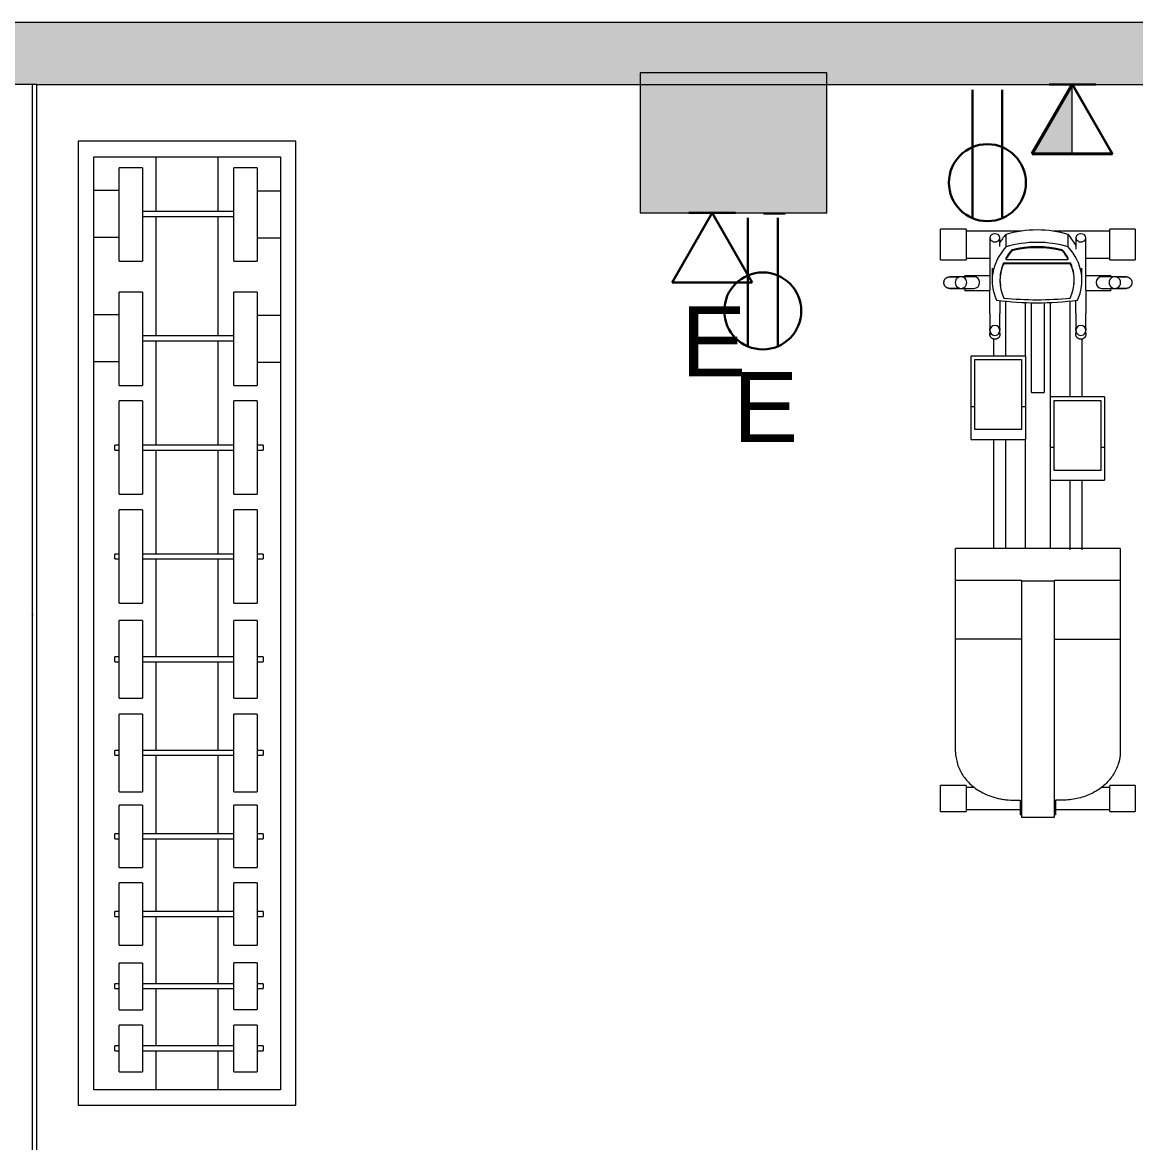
# Model space of a CAD drawing. Header units: inches. Extents: x 1180 to 3050, y -149 to 1363.
# Drawn here: x 1602 to 1745.1, y 1218.7 to 1362.7 of the extents above; entities that cross this region are included whole.
import ezdxf

# ---------------------------------------------------------------- set-up
doc = ezdxf.new("R2010")
doc.units = ezdxf.units.IN
doc.header["$MEASUREMENT"] = 0
for name, color, linetype, lineweight in [('A-ANNO-NOTE', 131, 'Continuous', 30), ('A-COLS', 52, 'Continuous', 13), ('A-WALL', 113, 'Continuous', 13), ('A-WALL-PATT', 111, 'Continuous', 13), ('E-ELEC-FIXT', 91, 'Continuous', 13), ('I-WALL', 2, 'Continuous', 13), ('Q-SPCQ', 91, 'Continuous', 9)]:
    doc.layers.add(name, color=color, linetype=linetype, lineweight=lineweight)
doc.styles.add('Swis721 Lt BT', font='swissl.ttf', dxfattribs={"height": 9})

# ---------------------------------------------------------------- blocks, each defined once
blk = doc.blocks.new('Column Set - Column Set-6509051-FIRST FLOOR POWER _ SIGNAL')
at = {"layer": 'A-COLS', "lineweight": 9}
h = blk.add_hatch(color=7, dxfattribs=at)
h.paths.add_polyline_path([(3038.48, -123.25), (3038.48, -107.25), (3019.98, -107.25), (3019.98, -123.25)], flags=0)
h.paths.add_polyline_path([(2642.36, -123.25), (2651.67, -123.25), (2651.67, -107.25), (2642.36, -107.25)], flags=0)
h.paths.add_polyline_path([(2666.36, -123.25), (2666.36, -107.25), (2655.17, -107.25), (2655.17, -123.25)], flags=0)
h.paths.add_polyline_path([(2411.67, -123.25), (2411.67, -107.25), (2402.36, -107.25), (2402.36, -123.25)], flags=0)
h.paths.add_polyline_path([(2426.36, -123.25), (2426.36, -107.25), (2415.17, -107.25), (2415.17, -123.25)], flags=0)
h.paths.add_polyline_path([(2175.17, -123.25), (2186.36, -123.25), (2186.36, -107.25), (2175.17, -107.25), (2175.17, -115.8)], flags=0)
h.paths.add_polyline_path([(2162.36, -123.25), (2171.67, -123.25), (2171.67, -107.25), (2162.36, -107.25)], flags=0)
h.paths.add_polyline_path([(1922.3, -123.25), (1931.67, -123.25), (1931.67, -107.25), (1922.3, -107.25)], flags=0)
h.paths.add_polyline_path([(1935.17, -123.25), (1946.3, -123.25), (1946.3, -107.25), (1935.17, -107.25), (1935.17, -115.84)], flags=0)
h.paths.add_polyline_path([(1586.3, -123.25), (1586.3, -107.25), (1562.3, -107.25), (1562.3, -123.25), (1566.26, -123.25)], flags=0)
h.paths.add_polyline_path([(1571.47, 54.24), (1582.78, 65.55), (1565.81, 82.52), (1554.5, 71.21), (1567.73, 57.98)], flags=0)
h.paths.add_polyline_path([(3038.48, 111.75), (3038.48, 135.75), (3019.98, 135.75), (3019.98, 111.75), (3020.29, 111.75)], flags=0)
h.paths.add_polyline_path([(2642.36, 111.75), (2666.36, 111.75), (2666.36, 117.5), (2666.31, 117.5), (2666.31, 123.5), (2666.36, 123.5), (2666.36, 135.75), (2642.36, 135.75)], flags=0)
h.paths.add_polyline_path([(2882.36, 111.75), (2906.36, 111.75), (2906.36, 116.09), (2906.29, 116.09), (2906.29, 135.75), (2882.36, 135.75), (2882.36, 117.5)], flags=0)
h.paths.add_polyline_path([(2402.36, 111.75), (2426.36, 111.75), (2426.36, 135.75), (2402.36, 135.75), (2402.36, 123.07)], flags=0)
h.paths.add_polyline_path([(2162.36, 111.75), (2186.36, 111.75), (2186.36, 135.75), (2162.36, 135.75)], flags=0)
h.paths.add_polyline_path([(1922.3, 111.75), (1946.3, 111.75), (1946.3, 135.75), (1922.3, 135.75)], flags=0)
h.paths.add_polyline_path([(1681.4, 111.75), (1705.4, 111.75), (1705.4, 135.75), (1681.4, 135.75)], flags=0)
h.paths.add_polyline_path([(1401.76, 223.95), (1413.08, 235.26), (1396.11, 252.23), (1384.79, 240.92), (1398.32, 227.38)], flags=0)
h.paths.add_polyline_path([(1206.4, 231.75), (1222.4, 231.75), (1222.4, 255.75), (1206.4, 255.75)], flags=0)
h.paths.add_polyline_path([(3038.48, 351.75), (3038.48, 375.75), (3019.98, 375.75), (3019.98, 351.75), (3020.29, 351.75)], flags=0)
h.paths.add_polyline_path([(2886.54, 351.75), (2906.29, 351.75), (2906.29, 360.9), (2906.36, 360.9), (2906.36, 366.59), (2906.29, 366.59), (2906.29, 375.75), (2882.36, 375.75), (2882.36, 351.75)], flags=0)
h.paths.add_polyline_path([(2666.31, 351.75), (2666.36, 351.75), (2666.36, 364), (2666.31, 364), (2666.31, 370), (2666.36, 370), (2666.36, 375.75), (2642.36, 375.75), (2642.36, 351.75)], flags=0)
h.paths.add_polyline_path([(2402.36, 351.75), (2426.36, 351.75), (2426.36, 375.75), (2402.36, 375.75)], flags=0)
h.paths.add_polyline_path([(2178.1, 351.75), (2186.36, 351.75), (2186.36, 373.75), (2162.36, 373.75), (2162.36, 351.75), (2169.13, 351.75)], flags=0)
h.paths.add_polyline_path([(1946.3, 351.75), (1946.3, 373.75), (1922.3, 373.75), (1922.3, 351.75)], flags=0)
h.paths.add_polyline_path([(1465.4, 351.75), (1465.4, 375.75), (1441.4, 375.75), (1441.4, 351.75)], flags=0)
h.paths.add_polyline_path([(2014.17, 433.88), (2016.66, 439.88), (2008.17, 439.88)], flags=0)
h.paths.add_polyline_path([(2016.66, 439.88), (2020.17, 439.88), (2031.14, 450.85), (2024.07, 457.92), (2011.34, 445.19), (2015.59, 440.95)], flags=0)
h.paths.add_polyline_path([(2067.91, 487.62), (2084.88, 504.59), (2077.81, 511.66), (2060.84, 494.69), (2063.67, 491.86)], flags=0)
h.paths.add_polyline_path([(2163.48, 511.88), (2186.36, 511.88), (2186.36, 535.75), (2162.36, 535.75), (2162.36, 512.6)], flags=0)
h.paths.add_polyline_path([(1930.03, 518.02), (1947, 534.99), (1939.93, 542.07), (1922.95, 525.09), (1927.2, 520.85)], flags=0)
h.paths.add_polyline_path([(2118.15, 553.34), (2129.47, 564.66), (2120.98, 573.14), (2109.67, 561.83), (2113.69, 557.8)], flags=0)
h.paths.add_polyline_path([(1983.77, 571.76), (2000.74, 588.73), (1993.67, 595.81), (1976.69, 578.83), (1978.11, 577.42)], flags=0)
h.paths.add_polyline_path([(1856.49, 591.56), (1873.46, 608.53), (1866.39, 615.6), (1849.42, 598.63), (1856.08, 591.97)], flags=0)
h.paths.add_polyline_path([(2886.54, 591.75), (2906.29, 591.75), (2906.29, 611.15), (2906.36, 611.15), (2906.36, 615.75), (2882.36, 615.75), (2882.36, 591.75)], flags=0)
h.paths.add_polyline_path([(3038.48, 591.75), (3038.48, 615.75), (3019.98, 615.75), (3019.98, 591.75), (3036.81, 591.75)], flags=0)
h.paths.add_polyline_path([(2666.36, 591.75), (2666.36, 615.75), (2642.36, 615.75), (2642.36, 591.75), (2661.13, 591.75)], flags=0)
h.paths.add_polyline_path([(2426.36, 591.75), (2426.36, 615.75), (2402.36, 615.75), (2402.36, 591.75), (2408.36, 591.75)], flags=0)
h.paths.add_polyline_path([(1684.58, 591.75), (1705.35, 591.75), (1705.35, 615.75), (1704.32, 615.75), (1704.32, 615.57), (1696.32, 615.57), (1696.32, 615.75), (1681.4, 615.75), (1681.4, 591.75)], flags=0)
h.paths.add_polyline_path([(1465.4, 591.75), (1465.4, 615.75), (1441.4, 615.75), (1441.4, 591.75), (1456.03, 591.75)], flags=0)
h.paths.add_polyline_path([(1206.4, 591.75), (1222.4, 591.75), (1222.4, 615.75), (1206.4, 615.75), (1206.4, 605)], flags=0)
h.paths.add_polyline_path([(1910.23, 645.3), (1927.2, 662.27), (1920.13, 669.34), (1903.16, 652.37)], flags=0)
h.paths.add_polyline_path([(1783.65, 664.39), (1800.63, 681.37), (1793.55, 688.44), (1776.58, 671.47)], flags=0)
h.paths.add_polyline_path([(2056.6, 665.81), (2065.08, 674.29), (2048.11, 691.26), (2039.63, 682.78), (2049.29, 673.12)], flags=0)
h.paths.add_polyline_path([(1837.39, 718.13), (1854.37, 735.11), (1847.29, 742.18), (1830.32, 725.21), (1834.57, 720.96)], flags=0)
h.paths.add_polyline_path([(1990.13, 732.28), (1998.62, 740.76), (1981.64, 757.73), (1973.16, 749.25), (1989.31, 733.09)], flags=0)
h.paths.add_polyline_path([(2163.86, 743.75), (2180.44, 743.75), (2183.07, 761.75), (2160.36, 761.75), (2160.36, 744.08)], flags=0)
h.paths.add_polyline_path([(2184.36, 743.75), (2184.36, 761.75), (2183.36, 761.75), (2183.36, 743.75)], flags=0)
h.paths.add_polyline_path([(1705.4, 831.75), (1705.4, 855.75), (1681.4, 855.75), (1681.4, 831.75)], flags=0)
h.paths.add_polyline_path([(1206.4, 831.75), (1222.4, 831.75), (1222.4, 855.75), (1206.4, 855.75)], flags=0)
h.paths.add_polyline_path([(1465.4, 831.75), (1465.4, 855.75), (1441.4, 855.75), (1441.4, 831.75)], flags=0)
h.paths.add_polyline_path([(3019.98, 853.75), (3038.48, 853.75), (3038.48, 871.75), (3043.98, 874.5), (3043.98, 877.75), (3019.98, 877.75), (3019.98, 862.5)], flags=0)
h.paths.add_polyline_path([(2882.36, 853.75), (2906.36, 853.75), (2906.36, 877.75), (2882.36, 877.75), (2882.36, 865.49)], flags=0)
h.paths.add_polyline_path([(2650.11, 853.75), (2666.36, 853.75), (2666.36, 877.75), (2642.36, 877.75), (2642.36, 853.75)], flags=0)
h.paths.add_polyline_path([(2402.36, 853.75), (2426.36, 853.75), (2426.36, 877.75), (2402.36, 877.75)], flags=0)
h.paths.add_polyline_path([(2184.36, 859.75), (2184.36, 877.75), (2160.36, 877.75), (2160.36, 859.75), (2178.1, 859.75)], flags=0)
h.paths.add_polyline_path([(1946.9, 871.75), (1946.9, 895.75), (1928.9, 895.75), (1928.9, 871.75)], flags=0)
h.paths.add_polyline_path([(1922.9, 1071.75), (1946.9, 1071.75), (1946.9, 1095.75), (1922.9, 1095.75)], flags=0)
h.paths.add_polyline_path([(1705.4, 1071.75), (1705.4, 1095.75), (1681.4, 1095.75), (1681.4, 1071.75)], flags=0)
h.paths.add_polyline_path([(1441.4, 1071.75), (1465.4, 1071.75), (1465.4, 1095.75), (1441.4, 1095.75), (1441.4, 1073.89)], flags=0)
h.paths.add_polyline_path([(1212.03, 1071.75), (1222.4, 1071.75), (1222.4, 1095.75), (1206.4, 1095.75), (1206.4, 1071.75), (1208.68, 1071.75)], flags=0)
h.paths.add_polyline_path([(1922.9, 1191.75), (1946.9, 1191.75), (1946.9, 1215.75), (1922.9, 1215.75)], flags=0)
h.paths.add_polyline_path([(1946.9, 1338.25), (1946.9, 1356.25), (1940.4, 1356.25), (1938.9, 1354.75), (1922.9, 1354.75), (1922.9, 1338.25)], flags=0)
h.paths.add_polyline_path([(1799.9, 1338.25), (1823.9, 1338.25), (1823.87, 1354.75), (1799.9, 1354.75)], flags=0)
h.paths.add_polyline_path([(1705.4, 1338.25), (1705.4, 1354.75), (1681.4, 1354.75), (1681.4, 1338.25), (1695.06, 1338.25)], flags=0)
h.paths.add_polyline_path([(1566.26, 1338.25), (1586.9, 1338.25), (1586.9, 1354.75), (1562.9, 1354.75), (1562.9, 1338.25)], flags=0)
h.paths.add_polyline_path([(1185.4, 1338.25), (1222.4, 1338.25), (1222.4, 1354.75), (1185.4, 1354.75)], flags=0)
h.paths.add_polyline_path([(1445.44, 1338.25), (1465.4, 1338.25), (1465.4, 1354.75), (1441.4, 1354.75), (1441.4, 1338.25)], flags=0)
h.paths.add_polyline_path([(1340.84, 1338.25), (1343.9, 1338.25), (1343.9, 1354.75), (1319.9, 1354.75), (1319.9, 1338.25)], flags=0)
at = {"layer": 'A-COLS', "color": 8, "lineweight": 20}
for p, q in [((1705.4, 1356.25), (1681.4, 1356.25)), ((1681.4, 1356.25), (1681.4, 1338.25)), ((1705.4, 1338.25), (1705.4, 1356.25)), ((1681.4, 1338.25), (1705.4, 1338.25))]:
    blk.add_line(p, q, dxfattribs=at)
blk = doc.blocks.new('Dumbell_Rack_2638 - Dumbell_Rack_2638-6803087-FIRST FLOOR POWER _ SIGNAL')
at = {"layer": 'Q-SPCQ'}
for p, q in [((83.37, 21.72), (-40.63, 21.72)), ((-40.63, 21.72), (-40.63, -6.28)), ((83.37, -6.28), (83.37, 21.72)), ((-38.63, -4.28), (-38.63, 19.72)), ((-38.63, 19.72), (55.03, 19.72)), ((55.03, 19.72), (55.03, 16.44)), ((55.03, 19.72), (61.03, 19.72)), ((61.03, 16.44), (61.03, 19.72)), ((61.03, 19.72), (71.03, 19.72)), ((71.03, 19.72), (71.03, 16.44)), ((71.03, 19.72), (77.03, 19.72)), ((77.03, 16.44), (77.03, 19.72)), ((77.03, 19.72), (81.37, 19.72)), ((81.37, 19.72), (81.37, -4.28)), ((-36.33, 16.44), (-36.33, 13.44)), ((-36.33, 16.44), (-30.33, 16.44)), ((-33.61, 17.02), (-33.61, 16.44)), ((-33.61, 17.02), (-32.99, 17.02)), ((-32.99, 16.44), (-32.99, 17.02)), ((-30.33, 13.44), (-30.33, 16.44)), ((-28.33, 16.44), (-28.33, 13.44)), ((-28.33, 16.44), (-22.33, 16.44)), ((-25.61, 17.02), (-25.61, 16.44)), ((-25.61, 17.02), (-24.99, 17.02)), ((-24.99, 16.44), (-24.99, 17.02)), ((-22.33, 13.44), (-22.33, 16.44)), ((-20.03, 16.44), (-20.03, 13.44)), ((-20.03, 16.44), (-12.03, 16.44)), ((-16.34, 17.02), (-16.34, 16.44)), ((-16.34, 17.02), (-15.72, 17.02)), ((-15.72, 16.44), (-15.72, 17.02)), ((-12.03, 13.44), (-12.03, 16.44)), ((-10.03, 16.44), (-10.03, 13.44)), ((-10.03, 16.44), (-2.03, 16.44)), ((-6.34, 17.02), (-6.34, 16.44)), ((-6.34, 17.02), (-5.72, 17.02)), ((-5.72, 16.44), (-5.72, 17.02)), ((-2.03, 13.44), (-2.03, 16.44)), ((-0.31, 16.44), (-0.31, 13.44)), ((-0.31, 16.44), (9.69, 16.44)), ((4.39, 17.02), (4.39, 16.44)), ((4.39, 17.02), (5, 17.02)), ((5, 16.44), (5, 17.02)), ((9.69, 13.44), (9.69, 16.44)), ((11.73, 16.44), (11.73, 13.44)), ((11.73, 16.44), (21.73, 16.44)), ((16.43, 17.02), (16.43, 16.44)), ((16.43, 17.02), (17.05, 17.02)), ((17.05, 16.44), (17.05, 17.02)), ((21.73, 13.44), (21.73, 16.44)), ((23.97, 16.44), (23.97, 13.44)), ((23.97, 16.44), (35.97, 16.44)), ((29.66, 17.02), (29.66, 16.44)), ((29.66, 17.02), (30.28, 17.02)), ((30.28, 16.44), (30.28, 17.02)), ((35.97, 13.44), (35.97, 16.44)), ((37.97, 16.44), (37.97, 13.44)), ((37.97, 16.44), (49.97, 16.44)), ((43.66, 17.02), (43.66, 16.44)), ((43.66, 17.02), (44.28, 17.02)), ((44.28, 16.44), (44.28, 17.02)), ((49.97, 13.44), (49.97, 16.44)), ((51.97, 16.44), (51.97, 13.44)), ((51.97, 16.44), (63.97, 16.44)), ((63.97, 13.44), (63.97, 16.44)), ((67.97, 16.44), (67.97, 13.44)), ((67.97, 16.44), (79.97, 16.44)), ((79.97, 13.44), (79.97, 16.44)), ((-30.33, 13.44), (-36.33, 13.44)), ((-33.61, 13.44), (-33.61, 1.72)), ((-32.99, 1.72), (-32.99, 13.44)), ((-22.33, 13.44), (-28.33, 13.44)), ((-25.61, 13.44), (-25.61, 1.72)), ((-24.99, 1.72), (-24.99, 13.44)), ((-12.03, 13.44), (-20.03, 13.44)), ((-16.34, 13.44), (-16.34, 1.72)), ((-15.72, 1.72), (-15.72, 13.44)), ((-2.03, 13.44), (-10.03, 13.44)), ((-6.34, 13.44), (-6.34, 1.72)), ((-5.72, 1.72), (-5.72, 13.44)), ((9.69, 13.44), (-0.31, 13.44)), ((4.39, 13.44), (4.39, 1.72)), ((5, 1.72), (5, 13.44)), ((21.73, 13.44), (11.73, 13.44)), ((16.43, 13.44), (16.43, 1.72)), ((17.05, 1.72), (17.05, 13.44)), ((35.97, 13.44), (23.97, 13.44)), ((29.66, 13.44), (29.66, 1.72)), ((30.28, 1.72), (30.28, 13.44)), ((49.97, 13.44), (37.97, 13.44)), ((43.66, 13.44), (43.66, 1.72)), ((44.28, 1.72), (44.28, 13.44)), ((63.97, 13.44), (51.97, 13.44)), ((57.71, 13.44), (57.71, 1.72)), ((58.33, 1.72), (58.33, 13.44)), ((79.97, 13.44), (67.97, 13.44)), ((73.71, 13.44), (73.71, 1.72)), ((74.33, 1.72), (74.33, 13.44)), ((-33.59, 11.72), (-38.63, 11.72)), ((-25.59, 11.72), (-33.01, 11.72)), ((-16.32, 11.72), (-25.01, 11.72)), ((-6.32, 11.72), (-15.74, 11.72)), ((4.41, 11.72), (-5.74, 11.72)), ((16.45, 11.72), (4.99, 11.72)), ((29.68, 11.72), (17.03, 11.72)), ((43.68, 11.72), (30.26, 11.72)), ((57.72, 11.72), (44.27, 11.72)), ((73.72, 11.72), (58.32, 11.72)), ((81.37, 11.72), (74.32, 11.72)), ((-38.63, 3.72), (-33.6, 3.72)), ((-33, 3.72), (-25.6, 3.72)), ((-25, 3.72), (-16.33, 3.72)), ((-15.73, 3.72), (-6.33, 3.72)), ((-5.73, 3.72), (4.4, 3.72)), ((4.99, 3.72), (16.44, 3.72)), ((17.04, 3.72), (29.67, 3.72)), ((30.27, 3.72), (43.67, 3.72)), ((44.27, 3.72), (57.72, 3.72)), ((58.32, 3.72), (73.72, 3.72)), ((74.32, 3.72), (81.37, 3.72)), ((-36.32, 1.72), (-36.32, -1.28)), ((-36.32, 1.72), (-30.32, 1.72)), ((-30.32, -1.28), (-30.32, 1.72)), ((-28.32, 1.72), (-28.32, -1.28)), ((-28.32, 1.72), (-22.32, 1.72)), ((-22.32, -1.28), (-22.32, 1.72)), ((-20.03, 1.72), (-20.03, -1.28)), ((-20.03, 1.72), (-12.03, 1.72)), ((-12.03, -1.28), (-12.03, 1.72)), ((-10.03, 1.72), (-10.03, -1.28)), ((-10.03, 1.72), (-2.03, 1.72)), ((-2.03, -1.28), (-2.03, 1.72)), ((-0.3, 1.72), (-0.3, -1.28)), ((-0.3, 1.72), (9.7, 1.72)), ((9.7, -1.28), (9.7, 1.72)), ((11.74, 1.72), (11.74, -1.28)), ((11.74, 1.72), (21.74, 1.72)), ((21.74, -1.28), (21.74, 1.72)), ((23.97, 1.72), (23.97, -1.28)), ((23.97, 1.72), (35.97, 1.72)), ((35.97, -1.28), (35.97, 1.72)), ((37.97, 1.72), (37.97, -1.28)), ((37.97, 1.72), (49.97, 1.72)), ((49.97, -1.28), (49.97, 1.72)), ((51.97, 1.72), (51.97, -1.28)), ((51.97, 1.72), (63.97, 1.72)), ((63.97, -1.28), (63.97, 1.72)), ((67.97, 1.72), (67.97, -1.28)), ((67.97, 1.72), (79.97, 1.72)), ((79.97, -1.28), (79.97, 1.72)), ((-30.32, -1.28), (-36.32, -1.28)), ((-33.61, -1.28), (-33.61, -2.09)), ((-32.99, -2.09), (-32.99, -1.28)), ((-22.32, -1.28), (-28.32, -1.28)), ((-25.61, -1.28), (-25.61, -2.09)), ((-24.99, -2.09), (-24.99, -1.28)), ((-12.03, -1.28), (-20.03, -1.28)), ((-16.34, -1.28), (-16.34, -2.09)), ((-15.72, -2.09), (-15.72, -1.28)), ((-2.03, -1.28), (-10.03, -1.28)), ((-6.34, -1.28), (-6.34, -2.09)), ((-5.72, -2.09), (-5.72, -1.28)), ((9.7, -1.28), (-0.3, -1.28)), ((4.39, -1.28), (4.39, -2.09)), ((5, -2.09), (5, -1.28)), ((21.74, -1.28), (11.74, -1.28)), ((16.43, -1.28), (16.43, -2.09)), ((17.05, -2.09), (17.05, -1.28)), ((35.97, -1.28), (23.97, -1.28)), ((29.66, -1.28), (29.66, -2.09)), ((30.28, -2.09), (30.28, -1.28)), ((49.97, -1.28), (37.97, -1.28)), ((43.66, -1.28), (43.66, -2.09)), ((44.28, -2.09), (44.28, -1.28)), ((63.97, -1.28), (51.97, -1.28)), ((54.96, -1.28), (54.96, -4.28)), ((60.96, -4.28), (60.96, -1.28)), ((79.97, -1.28), (67.97, -1.28)), ((70.96, -1.28), (70.96, -4.28)), ((76.96, -4.28), (76.96, -1.28)), ((-32.99, -2.09), (-33.61, -2.09)), ((-24.99, -2.09), (-25.61, -2.09)), ((-15.72, -2.09), (-16.34, -2.09)), ((-5.72, -2.09), (-6.34, -2.09)), ((5, -2.09), (4.39, -2.09)), ((17.05, -2.09), (16.43, -2.09)), ((30.28, -2.09), (29.66, -2.09)), ((44.28, -2.09), (43.66, -2.09)), ((54.96, -4.28), (-38.63, -4.28)), ((60.96, -4.28), (54.96, -4.28)), ((70.96, -4.28), (60.96, -4.28)), ((76.96, -4.28), (70.96, -4.28)), ((81.37, -4.28), (76.96, -4.28)), ((-40.63, -6.28), (83.37, -6.28))]:
    blk.add_line(p, q, dxfattribs=at)
blk = doc.blocks.new('Elliptical_Machine_4767 - Elliptical_Machine_4767-6825085-FIRST FLOOR POWER _ SIGNAL')
at = {"layer": 'Q-SPCQ'}
for p, q in [((-14.77, 0.33), (-14.62, 0.33)), ((-14.77, -1.54), (-14.77, 0.33)), ((-14.62, 0.65), (-14.62, -21.91)), ((-10.38, 0.65), (-14.62, 0.65)), ((-10.38, -21.91), (-10.38, 0.65)), ((-10.38, 0.33), (-10.23, 0.33)), ((-10.23, -1.54), (-10.23, 0.33)), ((-21.74, -0.09), (-25, -0.09)), ((-14.77, -0.33), (-21.74, -0.33)), ((-3.26, -0.33), (-10.23, -0.33)), ((0, -0.09), (-3.26, -0.09)), ((-15.42, -1.54), (-14.77, -1.54)), ((-9.58, -1.54), (-10.23, -1.54)), ((-25, -3.44), (-21.74, -3.44)), ((-21.74, -3.2), (-20.68, -3.2)), ((-4.32, -3.2), (-3.26, -3.2)), ((-3.26, -3.44), (0, -3.44)), ((-23.1, -22.25), (-23.1, -7.79)), ((-1.9, -7.79), (-1.9, -22.25)), ((-23.1, -29.83), (-23.1, -22.25)), ((-14.62, -22.25), (-23.1, -22.25)), ((-14.62, -21.91), (-14.62, -29.78)), ((-10.38, -29.78), (-10.38, -21.91)), ((-10.38, -22.25), (-1.9, -22.25)), ((-1.9, -22.25), (-1.9, -29.83)), ((-23.1, -33.88), (-23.1, -29.83)), ((-14.62, -29.83), (-23.1, -29.83)), ((-14.62, -29.78), (-14.62, -29.83)), ((-10.38, -29.78), (-14.62, -29.78)), ((-10.38, -29.83), (-10.38, -29.78)), ((-1.9, -29.83), (-10.38, -29.83)), ((-1.9, -29.83), (-1.9, -33.88)), ((-23.1, -33.91), (-23.1, -33.88)), ((-23.1, -33.91), (-1.9, -33.91)), ((-18.16, -42.74), (-18.16, -33.75)), ((-16.66, -33.75), (-16.66, -42.74)), ((-14.08, -65.58), (-14.08, -33.88)), ((-10.89, -33.88), (-10.89, -47.97)), ((-8.34, -47.99), (-8.34, -33.87)), ((-6.84, -33.87), (-6.84, -47.99)), ((-1.9, -33.88), (-1.9, -33.91)), ((-14.11, -42.71), (-21.08, -42.71)), ((-21.08, -42.74), (-21.08, -42.71)), ((-21.08, -46.93), (-21.08, -42.74)), ((-14.11, -42.71), (-14.11, -42.74)), ((-14.11, -42.74), (-14.11, -46.93)), ((-20.6, -46.93), (-20.6, -43.97)), ((-20.6, -43.97), (-14.6, -43.97)), ((-14.6, -43.97), (-14.6, -46.93)), ((-21.08, -53.45), (-21.08, -46.93)), ((-21.08, -46.93), (-20.6, -46.93)), ((-20.6, -52.97), (-20.6, -46.93)), ((-14.6, -46.93), (-14.11, -46.93)), ((-14.6, -46.93), (-14.6, -52.97)), ((-14.11, -46.93), (-14.11, -53.45)), ((-3.92, -47.96), (-10.89, -47.96)), ((-10.89, -47.99), (-10.89, -47.96)), ((-10.89, -52.18), (-10.89, -47.99)), ((-3.92, -47.96), (-3.92, -47.99)), ((-3.92, -47.99), (-3.92, -52.18)), ((-10.4, -52.18), (-10.4, -49.22)), ((-10.4, -49.22), (-4.4, -49.22)), ((-4.4, -49.22), (-4.4, -52.18)), ((-14.6, -52.97), (-20.6, -52.97)), ((-10.89, -58.7), (-10.89, -52.18)), ((-10.4, -52.18), (-10.89, -52.18)), ((-10.4, -58.22), (-10.4, -52.18)), ((-4.4, -52.18), (-4.4, -58.22)), ((-3.92, -52.18), (-4.4, -52.18)), ((-3.92, -52.18), (-3.92, -58.7)), ((-21.08, -53.45), (-14.11, -53.45)), ((-18.16, -60.87), (-18.16, -53.45)), ((-16.66, -53.45), (-16.66, -65.79)), ((-13.32, -65.58), (-13.32, -54)), ((-11.68, -54), (-13.32, -54)), ((-11.68, -54), (-11.68, -65.58)), ((-3.92, -58.7), (-10.89, -58.7)), ((-10.89, -58.7), (-10.89, -65.58)), ((-4.4, -58.22), (-10.4, -58.22)), ((-8.34, -65.77), (-8.34, -58.7)), ((-6.84, -58.7), (-6.84, -60.87)), ((-18.67, -61.49), (-18.67, -61.98)), ((-17.38, -61.98), (-17.38, -61.49)), ((-7.62, -61.49), (-7.62, -61.98)), ((-6.33, -61.98), (-6.33, -61.49)), ((-18.67, -62.22), (-18.67, -64.15)), ((-17.38, -64.15), (-17.38, -62.22)), ((-7.62, -62.22), (-7.62, -64.15)), ((-6.33, -64.15), (-6.33, -62.22)), ((-20.68, -67.38), (-22.54, -67.38)), ((-21.88, -67.06), (-21.88, -67.39)), ((-21.88, -67.06), (-21.13, -67.06)), ((-21.13, -67.06), (-18.65, -67.06)), ((-18.67, -67.19), (-18.67, -73.89)), ((-6.35, -67.06), (-3.87, -67.06)), ((-6.33, -73.89), (-6.33, -67.19)), ((-2.46, -67.38), (-4.32, -67.38)), ((-3.87, -67.06), (-3.12, -67.06)), ((-3.12, -67.39), (-3.12, -67.06)), ((-22.54, -68.88), (-20.68, -68.88)), ((-21.88, -68.86), (-21.88, -69.06)), ((-21.13, -69.06), (-21.88, -69.06)), ((-18.66, -69.06), (-21.13, -69.06)), ((-18.17, -68.4), (-18.17, -70)), ((-17.17, -68.38), (-17.17, -68.52)), ((-7.62, -68.52), (-7.62, -68.38)), ((-6.61, -70), (-6.61, -68.4)), ((-3.87, -69.06), (-6.33, -69.06)), ((-4.32, -68.88), (-2.46, -68.88)), ((-3.12, -69.06), (-3.87, -69.06)), ((-3.12, -69.06), (-3.12, -68.86)), ((-16.71, -70.52), (-8.08, -70.52)), ((-16.71, -70.52), (-16.71, -70.66)), ((-8.08, -70.52), (-8.08, -70.66)), ((-21.74, -71.04), (-25, -71.04)), ((-18.67, -71.28), (-21.74, -71.28)), ((-8.08, -70.66), (-16.71, -70.66)), ((-8.37, -71.11), (-16.41, -71.11)), ((-16.41, -71.11), (-16.41, -71.25)), ((-8.37, -71.25), (-8.37, -71.11)), ((-3.26, -71.28), (-6.34, -71.28)), ((0, -71.04), (-3.26, -71.04)), ((-17.38, -73.89), (-17.38, -72.41)), ((-16.4, -72.71), (-16.4, -74.31)), ((-15.64, -72.21), (-15.64, -72.35)), ((-9.14, -72.21), (-9.14, -72.35)), ((-8.39, -74.31), (-8.39, -72.71)), ((-7.62, -72.75), (-7.62, -73.89)), ((-21.74, -74.75), (-14.41, -74.75)), ((-10.38, -74.75), (-3.26, -74.75)), ((-25, -75), (-21.74, -75)), ((-3.26, -75), (0, -75))]:
    blk.add_line(p, q, dxfattribs=at)
at = {"layer": 'Q-SPCQ', "flags": 128}
for points in [[(-25, -0.82), (-25, -0.57), (-25, -0.36), (-25, -0.21), (-25, -0.12), (-25, -0.09)], [(-25, -3.44), (-25, -3.41), (-25, -3.31), (-25, -3.15), (-25, -2.94), (-25, -2.69), (-25, -2.4), (-25, -2.08), (-25, -1.75), (-25, -1.43), (-25, -1.11), (-25, -0.82)], [(-21.74, -0.09), (-21.74, -0.12), (-21.74, -0.21), (-21.74, -0.36), (-21.74, -0.57), (-21.74, -0.82)], [(-21.74, -0.82), (-21.74, -1.11), (-21.74, -1.43), (-21.74, -1.75), (-21.74, -2.08), (-21.74, -2.4), (-21.74, -2.69), (-21.74, -2.94), (-21.74, -3.15), (-21.74, -3.31), (-21.74, -3.41), (-21.74, -3.44)], [(-3.26, -0.82), (-3.26, -0.57), (-3.26, -0.36), (-3.26, -0.21), (-3.26, -0.12), (-3.26, -0.09)], [(-3.26, -3.44), (-3.26, -3.41), (-3.26, -3.31), (-3.26, -3.15), (-3.26, -2.94), (-3.26, -2.69), (-3.26, -2.4), (-3.26, -2.08), (-3.26, -1.75), (-3.26, -1.43), (-3.26, -1.11), (-3.26, -0.82)], [(0, -0.09), (0, -0.12), (0, -0.21), (0, -0.36), (0, -0.57), (0, -0.82)], [(0, -0.82), (0, -1.11), (0, -1.43), (0, -1.75), (0, -2.08), (0, -2.4), (0, -2.69), (0, -2.94), (0, -3.15), (0, -3.31), (0, -3.41), (0, -3.44)], [(-18.67, -61.48), (-18.67, -61.46), (-18.67, -61.43), (-18.66, -61.41), (-18.66, -61.38), (-18.66, -61.36), (-18.65, -61.33), (-18.64, -61.31), (-18.64, -61.28), (-18.63, -61.26), (-18.62, -61.23), (-18.61, -61.21), (-18.6, -61.19), (-18.58, -61.16), (-18.57, -61.14), (-18.56, -61.12), (-18.54, -61.1), (-18.53, -61.08), (-18.51, -61.06), (-18.49, -61.04), (-18.47, -61.02), (-18.45, -61), (-18.44, -60.99), (-18.42, -60.97), (-18.39, -60.96), (-18.37, -60.94), (-18.35, -60.93), (-18.33, -60.92), (-18.31, -60.9), (-18.28, -60.89), (-18.26, -60.88), (-18.23, -60.87), (-18.21, -60.87), (-18.18, -60.86), (-18.16, -60.85), (-18.13, -60.85), (-18.11, -60.85), (-18.08, -60.84), (-18.06, -60.84), (-18.03, -60.84), (-18.01, -60.84), (-17.98, -60.84), (-17.96, -60.84), (-17.93, -60.85), (-17.9, -60.85), (-17.88, -60.86), (-17.85, -60.86), (-17.83, -60.87), (-17.81, -60.88), (-17.78, -60.89), (-17.76, -60.9), (-17.73, -60.91), (-17.71, -60.92), (-17.69, -60.93), (-17.67, -60.95), (-17.65, -60.96), (-17.63, -60.98), (-17.61, -61), (-17.59, -61.01), (-17.57, -61.03), (-17.55, -61.05), (-17.53, -61.07), (-17.52, -61.09), (-17.5, -61.11), (-17.49, -61.13), (-17.47, -61.15), (-17.46, -61.17), (-17.45, -61.2), (-17.44, -61.22), (-17.43, -61.24), (-17.42, -61.27), (-17.41, -61.29), (-17.4, -61.32), (-17.4, -61.34), (-17.39, -61.37), (-17.39, -61.39), (-17.39, -61.42), (-17.38, -61.44), (-17.38, -61.47), (-17.38, -61.48)], [(-18.67, -61.63), (-18.67, -61.6), (-18.67, -61.57), (-18.67, -61.55), (-18.67, -61.53), (-18.67, -61.51), (-18.67, -61.5), (-18.67, -61.49), (-18.67, -61.48), (-18.67, -61.48)], [(-18.67, -61.48), (-18.67, -61.49), (-18.67, -61.49), (-18.67, -61.49)], [(-17.38, -61.49), (-17.38, -61.49), (-17.38, -61.48)], [(-17.38, -61.48), (-17.38, -61.49), (-17.38, -61.49), (-17.38, -61.5), (-17.38, -61.52), (-17.38, -61.53), (-17.38, -61.55), (-17.38, -61.58), (-17.38, -61.61)], [(-7.62, -61.48), (-7.62, -61.46), (-7.62, -61.43), (-7.61, -61.41), (-7.61, -61.38), (-7.61, -61.36), (-7.6, -61.33), (-7.59, -61.31), (-7.59, -61.28), (-7.58, -61.26), (-7.57, -61.23), (-7.56, -61.21), (-7.55, -61.19), (-7.53, -61.16), (-7.52, -61.14), (-7.51, -61.12), (-7.49, -61.1), (-7.48, -61.08), (-7.46, -61.06), (-7.44, -61.04), (-7.42, -61.02), (-7.4, -61), (-7.38, -60.99), (-7.36, -60.97), (-7.34, -60.96), (-7.32, -60.94), (-7.3, -60.93), (-7.28, -60.92), (-7.26, -60.9), (-7.23, -60.89), (-7.21, -60.88), (-7.18, -60.87), (-7.16, -60.87), (-7.13, -60.86), (-7.11, -60.85), (-7.08, -60.85), (-7.06, -60.85), (-7.03, -60.84), (-7.01, -60.84), (-6.98, -60.84), (-6.96, -60.84), (-6.93, -60.84), (-6.9, -60.84), (-6.88, -60.85), (-6.85, -60.85), (-6.83, -60.86), (-6.8, -60.86), (-6.78, -60.87), (-6.75, -60.88), (-6.73, -60.89), (-6.71, -60.9), (-6.68, -60.91), (-6.66, -60.92), (-6.64, -60.93), (-6.62, -60.95), (-6.6, -60.96), (-6.58, -60.98), (-6.56, -61), (-6.54, -61.01), (-6.52, -61.03), (-6.5, -61.05), (-6.48, -61.07), (-6.47, -61.09), (-6.45, -61.11), (-6.44, -61.13), (-6.42, -61.15), (-6.41, -61.17), (-6.4, -61.2), (-6.39, -61.22), (-6.38, -61.24), (-6.37, -61.27), (-6.36, -61.29), (-6.35, -61.32), (-6.35, -61.34), (-6.34, -61.37), (-6.34, -61.39), (-6.33, -61.42), (-6.33, -61.44), (-6.33, -61.47), (-6.33, -61.48)], [(-7.62, -61.63), (-7.62, -61.6), (-7.62, -61.57), (-7.62, -61.55), (-7.62, -61.53), (-7.62, -61.51), (-7.62, -61.5), (-7.62, -61.49), (-7.62, -61.48), (-7.62, -61.48)], [(-7.62, -61.48), (-7.62, -61.49), (-7.62, -61.49), (-7.62, -61.49)], [(-6.33, -61.49), (-6.33, -61.49), (-6.33, -61.48)], [(-6.33, -61.48), (-6.33, -61.49), (-6.33, -61.49), (-6.33, -61.5), (-6.33, -61.52), (-6.33, -61.53), (-6.33, -61.55), (-6.33, -61.58), (-6.33, -61.61)], [(-18.67, -62.22), (-18.67, -62.15), (-18.67, -62.08), (-18.67, -62.02)], [(-17.38, -61.98), (-17.38, -62.04), (-17.38, -62.1), (-17.38, -62.17), (-17.38, -62.22)], [(-7.62, -62.22), (-7.62, -62.15), (-7.62, -62.08), (-7.62, -62.02)], [(-6.33, -61.98), (-6.33, -62.04), (-6.33, -62.1), (-6.33, -62.17), (-6.33, -62.22)], [(-18.67, -67.19), (-18.67, -67.14), (-18.67, -67.09), (-18.67, -67.03), (-18.67, -66.98), (-18.67, -66.92), (-18.67, -66.86), (-18.67, -66.8), (-18.67, -66.74), (-18.67, -66.67), (-18.67, -66.6), (-18.67, -66.53), (-18.67, -66.46), (-18.67, -66.39), (-18.67, -66.32), (-18.67, -66.24), (-18.67, -66.16), (-18.67, -66.09), (-18.67, -66.01), (-18.67, -65.93), (-18.67, -65.85), (-18.67, -65.77), (-18.67, -65.69), (-18.67, -65.61), (-18.67, -65.53), (-18.67, -65.45), (-18.67, -65.37), (-18.67, -65.29), (-18.67, -65.22), (-18.67, -65.14), (-18.67, -65.06), (-18.67, -64.98), (-18.67, -64.91), (-18.67, -64.83), (-18.67, -64.76), (-18.67, -64.69), (-18.67, -64.61), (-18.67, -64.55), (-18.67, -64.48), (-18.67, -64.41), (-18.67, -64.35), (-18.67, -64.28), (-18.67, -64.22), (-18.67, -64.17), (-18.67, -64.15)], [(-17.38, -64.15), (-17.38, -64.21), (-17.38, -64.27), (-17.38, -64.33), (-17.38, -64.4), (-17.38, -64.46), (-17.38, -64.53), (-17.38, -64.6), (-17.38, -64.67), (-17.38, -64.74), (-17.38, -64.82), (-17.38, -64.89), (-17.38, -64.97), (-17.38, -65.04), (-17.38, -65.12), (-17.38, -65.2), (-17.38, -65.28), (-17.38, -65.36), (-17.38, -65.44), (-17.38, -65.52), (-17.38, -65.6), (-17.38, -65.68), (-17.38, -65.76), (-17.38, -65.84)], [(-7.62, -65.83), (-7.62, -65.77), (-7.62, -65.69), (-7.62, -65.61), (-7.62, -65.53), (-7.62, -65.45), (-7.62, -65.37), (-7.62, -65.29), (-7.62, -65.22), (-7.62, -65.14), (-7.62, -65.06), (-7.62, -64.98), (-7.62, -64.91), (-7.62, -64.83), (-7.62, -64.76), (-7.62, -64.69), (-7.62, -64.61), (-7.62, -64.55), (-7.62, -64.48), (-7.62, -64.41), (-7.62, -64.35), (-7.62, -64.28), (-7.62, -64.22), (-7.62, -64.17), (-7.62, -64.15)], [(-6.33, -64.15), (-6.33, -64.21), (-6.33, -64.27), (-6.33, -64.33), (-6.33, -64.4), (-6.33, -64.46), (-6.33, -64.53), (-6.33, -64.6), (-6.33, -64.67), (-6.33, -64.74), (-6.33, -64.82), (-6.33, -64.89), (-6.33, -64.97), (-6.33, -65.04), (-6.33, -65.12), (-6.33, -65.2), (-6.33, -65.28), (-6.33, -65.36), (-6.33, -65.44), (-6.33, -65.52), (-6.33, -65.6), (-6.33, -65.68), (-6.33, -65.76), (-6.33, -65.84), (-6.33, -65.92), (-6.33, -65.99), (-6.33, -66.07), (-6.33, -66.15), (-6.33, -66.23), (-6.33, -66.3), (-6.33, -66.37), (-6.33, -66.45), (-6.33, -66.52), (-6.33, -66.59), (-6.33, -66.66), (-6.33, -66.72), (-6.33, -66.79), (-6.33, -66.85), (-6.33, -66.91), (-6.33, -66.97), (-6.33, -67.02), (-6.33, -67.08), (-6.33, -67.13), (-6.33, -67.18), (-6.33, -67.19)], [(-24.59, -68.13), (-24.59, -68.1), (-24.59, -68.07), (-24.58, -68.04), (-24.58, -68.01), (-24.57, -67.98), (-24.57, -67.95), (-24.56, -67.92), (-24.55, -67.89), (-24.54, -67.86), (-24.53, -67.83), (-24.52, -67.81), (-24.5, -67.78), (-24.49, -67.75), (-24.47, -67.73), (-24.46, -67.7), (-24.44, -67.68), (-24.42, -67.65), (-24.4, -67.63), (-24.38, -67.61), (-24.36, -67.59), (-24.34, -67.57), (-24.32, -67.55), (-24.29, -67.53), (-24.27, -67.51), (-24.24, -67.49), (-24.22, -67.48), (-24.19, -67.46), (-24.17, -67.45), (-24.14, -67.44), (-24.11, -67.43), (-24.08, -67.42), (-24.05, -67.41), (-24.03, -67.4), (-24, -67.39), (-23.97, -67.39), (-23.94, -67.38), (-23.91, -67.38), (-23.88, -67.38), (-23.85, -67.38), (-23.84, -67.38)], [(-23.84, -67.38), (-23.83, -67.38), (-23.81, -67.38), (-23.77, -67.38), (-23.71, -67.38), (-23.65, -67.38), (-23.56, -67.38), (-23.46, -67.38), (-23.35, -67.38), (-23.22, -67.38), (-23.07, -67.38), (-22.91, -67.38), (-22.74, -67.38), (-22.56, -67.38)], [(-22.39, -67.38), (-23, -67.38), (-23.44, -67.38), (-23.72, -67.38), (-23.84, -67.38), (-23.84, -67.38)], [(-1.16, -67.38), (-1.24, -67.38), (-1.49, -67.38), (-1.9, -67.38), (-2.47, -67.38), (-2.61, -67.38)], [(-2.46, -67.38), (-2.27, -67.38), (-2.1, -67.38), (-1.94, -67.38), (-1.79, -67.38), (-1.66, -67.38), (-1.55, -67.38), (-1.45, -67.38), (-1.36, -67.38), (-1.29, -67.38), (-1.23, -67.38), (-1.19, -67.38), (-1.17, -67.38), (-1.16, -67.38)], [(-1.16, -67.38), (-1.13, -67.38), (-1.1, -67.38), (-1.07, -67.38), (-1.04, -67.38), (-1.01, -67.39), (-0.98, -67.4), (-0.95, -67.4), (-0.93, -67.41), (-0.9, -67.42), (-0.87, -67.43), (-0.84, -67.45), (-0.81, -67.46), (-0.79, -67.47), (-0.76, -67.49), (-0.74, -67.51), (-0.71, -67.52), (-0.69, -67.54), (-0.67, -67.56), (-0.64, -67.58), (-0.62, -67.6), (-0.6, -67.62), (-0.58, -67.65), (-0.56, -67.67), (-0.55, -67.69), (-0.53, -67.72), (-0.51, -67.75), (-0.5, -67.77), (-0.49, -67.8), (-0.47, -67.83), (-0.46, -67.85), (-0.45, -67.88), (-0.44, -67.91), (-0.43, -67.94), (-0.43, -67.97), (-0.42, -68), (-0.42, -68.03), (-0.41, -68.06), (-0.41, -68.09), (-0.41, -68.12), (-0.41, -68.13)], [(-23.84, -68.88), (-23.87, -68.87), (-23.9, -68.87), (-23.93, -68.87), (-23.96, -68.87), (-23.99, -68.86), (-24.02, -68.85), (-24.05, -68.85), (-24.07, -68.84), (-24.1, -68.83), (-24.13, -68.82), (-24.16, -68.8), (-24.19, -68.79), (-24.21, -68.78), (-24.24, -68.76), (-24.26, -68.74), (-24.29, -68.73), (-24.31, -68.71), (-24.33, -68.69), (-24.36, -68.67), (-24.38, -68.65), (-24.4, -68.63), (-24.42, -68.6), (-24.44, -68.58), (-24.45, -68.56), (-24.47, -68.53), (-24.49, -68.5), (-24.5, -68.48), (-24.51, -68.45), (-24.53, -68.42), (-24.54, -68.4), (-24.55, -68.37), (-24.56, -68.34), (-24.57, -68.31), (-24.57, -68.28), (-24.58, -68.25), (-24.58, -68.22), (-24.59, -68.19), (-24.59, -68.16), (-24.59, -68.13), (-24.59, -68.13)], [(-22.54, -68.88), (-22.73, -68.88), (-22.9, -68.88), (-23.06, -68.88), (-23.21, -68.88), (-23.34, -68.88), (-23.45, -68.88), (-23.55, -68.88), (-23.64, -68.88), (-23.71, -68.88), (-23.77, -68.88), (-23.81, -68.88), (-23.83, -68.88), (-23.84, -68.88)], [(-23.84, -68.88), (-23.76, -68.88), (-23.51, -68.88), (-23.1, -68.88), (-22.53, -68.88), (-22.39, -68.88)], [(-2.61, -68.88), (-2, -68.88), (-1.56, -68.88), (-1.28, -68.88), (-1.16, -68.88), (-1.16, -68.88)], [(-1.16, -68.88), (-1.17, -68.88), (-1.19, -68.88), (-1.23, -68.88), (-1.29, -68.88), (-1.35, -68.88), (-1.44, -68.88), (-1.54, -68.88), (-1.65, -68.88), (-1.78, -68.88), (-1.93, -68.88), (-2.09, -68.88), (-2.26, -68.88), (-2.44, -68.88)], [(-0.41, -68.13), (-0.41, -68.15), (-0.41, -68.18), (-0.42, -68.21), (-0.42, -68.24), (-0.43, -68.27), (-0.43, -68.3), (-0.44, -68.33), (-0.45, -68.36), (-0.46, -68.39), (-0.47, -68.42), (-0.48, -68.44), (-0.5, -68.47), (-0.51, -68.5), (-0.53, -68.52), (-0.54, -68.55), (-0.56, -68.57), (-0.58, -68.6), (-0.6, -68.62), (-0.62, -68.64), (-0.64, -68.66), (-0.66, -68.68), (-0.68, -68.7), (-0.71, -68.72), (-0.73, -68.74), (-0.76, -68.76), (-0.78, -68.77), (-0.81, -68.79), (-0.83, -68.8), (-0.86, -68.81), (-0.89, -68.82), (-0.92, -68.83), (-0.95, -68.84), (-0.97, -68.85), (-1, -68.86), (-1.03, -68.86), (-1.06, -68.87), (-1.09, -68.87), (-1.12, -68.87), (-1.15, -68.88), (-1.16, -68.88)], [(-25, -74.63), (-25, -74.37), (-25, -74.07), (-25, -73.72), (-25, -73.35), (-25, -72.96), (-25, -72.57), (-25, -72.21), (-25, -71.87), (-25, -71.58), (-25, -71.34), (-25, -71.17), (-25, -71.07), (-25, -71.04)], [(-21.74, -71.04), (-21.74, -71.07), (-21.74, -71.17), (-21.74, -71.34), (-21.74, -71.58), (-21.74, -71.87), (-21.74, -72.21), (-21.74, -72.57), (-21.74, -72.96), (-21.74, -73.35), (-21.74, -73.72), (-21.74, -74.07), (-21.74, -74.37), (-21.74, -74.63)], [(-3.26, -74.63), (-3.26, -74.37), (-3.26, -74.07), (-3.26, -73.72), (-3.26, -73.35), (-3.26, -72.96), (-3.26, -72.57), (-3.26, -72.21), (-3.26, -71.87), (-3.26, -71.58), (-3.26, -71.34), (-3.26, -71.17), (-3.26, -71.07), (-3.26, -71.04)], [(0, -71.04), (0, -71.07), (0, -71.17), (0, -71.34), (0, -71.58), (0, -71.87), (0, -72.21), (0, -72.57), (0, -72.96), (0, -73.35), (0, -73.72), (0, -74.07), (0, -74.37), (0, -74.63)], [(-25, -74.99), (-25, -74.94), (-25, -74.82), (-25, -74.63)], [(-21.74, -74.63), (-21.74, -74.82), (-21.74, -74.94), (-21.74, -74.99)], [(-3.26, -74.99), (-3.26, -74.94), (-3.26, -74.82), (-3.26, -74.63)], [(0, -74.63), (0, -74.82), (0, -74.94), (0, -74.99)]]:
    blk.add_lwpolyline(points, dxfattribs=at)
at = {"layer": 'Q-SPCQ'}
for centre, major_axis, ratio, start_param, end_param in [((-18.03, -61.98), (0.643, 0), 0.996195, 0, 3.141593), ((-6.97, -61.98), (0.643, 0), 0.996195, 0, 3.141593), ((-18.03, -61.98), (0.643, 0), 0.996195, 3.141593, 6.283185), ((-6.97, -61.98), (0.643, 0), 0.996195, 3.141593, 6.283185), ((-2.8, -68.4), (15.37, 0), 0.601815, 2.863758, 3.626701), ((-12.39, -80.84), (25.43, 0), 0.601815, 1.365252, 1.776341), ((-3.17, -68.38), (14, 0), 0.601815, 2.873125, 3.397888), ((-12.39, -81.23), (25.43, 0), 0.601815, 1.401943, 1.73966), ((-21.98, -68.4), (15.37, 0), 0.601815, 5.798077, 6.56102), ((-21.76, -68.38), (14.14, 0), 0.601815, 6.029351, 6.549073), ((-22.39, -68.13), (0, 0.75), 0.985905, 4.712389, 7.853982), ((-20.68, -68.13), (0, 0.75), 0.910105, 4.712389, 6.283185), ((-4.32, -68.13), (0, 0.75), 0.910105, 0, 1.570796), ((-2.61, -68.13), (0, 0.75), 0.985905, 4.712389, 7.853982), ((-22.39, -68.13), (0, 0.75), 0.985905, 1.570796, 4.712389), ((-20.68, -68.13), (0, 0.75), 0.910105, 3.141593, 4.712389), ((-3.17, -68.52), (14, 0), 0.601815, 3.050558, 3.397888), ((-21.76, -68.52), (14.14, 0), 0.601815, 6.029351, 6.373344), ((-4.32, -68.13), (0, 0.75), 0.910105, 1.570796, 3.141593), ((-2.61, -68.13), (0, 0.75), 0.985905, 1.570796, 4.712389), ((-3.17, -68.38), (14, 0), 0.601815, 3.47188, 3.613177), ((-3.17, -68.52), (14, 0), 0.601815, 3.47188, 3.613177), ((-21.76, -68.38), (14.14, 0), 0.601815, 5.816385, 5.956117), ((-21.76, -68.52), (14.14, 0), 0.601815, 5.816385, 5.956117), ((-18.03, -73.89), (0.643, 0), 0.809017, 0, 3.141593), ((-2.8, -70), (15.37, 0), 0.601815, 3.45207, 3.626701), ((-12.39, -68.07), (8.69, 0), 0.601815, 4.233443, 5.191335), ((-12.39, -67.75), (8.09, 0), 0.601815, 4.298754, 5.126024), ((-12.39, -67.89), (8.09, 0), 0.601815, 4.298754, 5.126024), ((-21.98, -70), (15.37, 0), 0.601815, 5.798077, 5.928887), ((-6.97, -73.89), (0.643, 0), 0.809017, 0, 3.141593), ((-18.03, -73.89), (0.643, 0), 0.809017, 3.141593, 6.283185), ((-12.39, -69.67), (8.69, 0), 0.601815, 4.233443, 5.191335), ((-6.97, -73.89), (0.643, 0), 0.809017, 3.141593, 6.283185)]:
    blk.add_ellipse(centre, major_axis=major_axis, ratio=ratio, start_param=start_param, end_param=end_param, dxfattribs=at)
for points, knots in [([(-23.1, -7.79), (-23.08, -7.24), (-22.9, -6.17), (-22.33, -4.98), (-21.7, -4.14), (-21.15, -3.56), (-20.52, -3.05), (-19.81, -2.6), (-19.03, -2.22), (-18.19, -1.92), (-17.3, -1.7), (-16.37, -1.57), (-15.74, -1.54), (-15.42, -1.54)], [0, 0, 0, 0, 0.153846, 0.307692, 0.384615, 0.461538, 0.538462, 0.615385, 0.692308, 0.769231, 0.846154, 0.923077, 1, 1, 1, 1]), ([(-1.9, -7.79), (-1.91, -7.51), (-1.96, -6.98), (-2.21, -5.94), (-2.78, -4.74), (-3.81, -3.53), (-4.99, -2.69), (-6.17, -2.13), (-7.07, -1.85), (-7.82, -1.69), (-8.59, -1.57), (-9.18, -1.54), (-9.58, -1.54)], [0, 0, 0, 0, 0.076923, 0.153846, 0.307692, 0.461538, 0.615385, 0.711538, 0.807692, 0.855769, 0.903846, 1, 1, 1, 1])]:
    blk.add_open_spline(points, degree=3, knots=knots, dxfattribs=at)
blk = doc.blocks.new('PS - Power Device _Wall Base_ - Duplex-7006933-FIRST FLOOR POWER _ SIGNAL')
at = {"layer": 'E-ELEC-FIXT', "lineweight": 9}
for p, q in [((2655.36, -32.63), (2655.17, -32.63)), ((2655.36, -32.63), (2655.36, -35.38)), ((2655.17, -35.38), (2655.36, -35.38))]:
    blk.add_line(p, q, dxfattribs=at)

msp = doc.modelspace()

# ---------------------------------------------------------------- hatches: boundary and pattern name
at = {"layer": 'A-ANNO-NOTE', "lineweight": 9}
msp.add_hatch(color=256, dxfattribs=at).paths.add_polyline_path([(1731.77, 1345.88), (1736.93, 1345.88), (1736.93, 1354.81), (1732.66, 1347.42)], flags=0)
at = {"layer": 'A-WALL-PATT', "lineweight": 9}
msp.add_hatch(color=7, dxfattribs=at).paths.add_polyline_path([(1695.06, 1354.75), (1938.9, 1354.75), (1940.4, 1356.25), (1946.9, 1356.25), (1946.9, 1362.75), (1180.4, 1362.75), (1180.4, 1354.75), (1662.86, 1354.75)], flags=0)
h = msp.add_hatch(dxfattribs=at)
h.set_pattern_fill('FP_4', color=256, style=0, pattern_type=2)
h.set_pattern_definition([(0, (0, 0), (30.72, 7.68), [1.267, -21.773, 1.267, -21.773, -122.88]), (0, (0, 0), (30.72, 7.68), [-46.08, 1.267, -44.813, 1.267, -21.773, -53.76]), (0, (0, 0), (30.72, 7.68), [-115.2, 1.267, -14.093, 1.267, -37.133]), (120, (11.52, 3.84), (-22.011075, 22.7643), [1.267, -21.773, 1.267, -21.773, -122.88]), (120, (11.52, 3.84), (-22.011075, 22.7643), [-46.08, 1.267, -44.813, 1.267, -21.773, -53.76]), (120, (11.52, 3.84), (-22.011075, 22.7643), [-115.2, 1.267, -14.093, 1.267, -37.133]), (240, (15.36, 19.2), (-8.708925, -30.4443), [1.267, -21.773, 1.267, -21.773, -122.88]), (240, (15.36, 19.2), (-8.708925, -30.4443), [-46.08, 1.267, -44.813, 1.267, -21.773, -53.76]), (240, (15.36, 19.2), (-8.708925, -30.4443), [-115.2, 1.267, -14.093, 1.267, -37.133])])
h.paths.add_polyline_path([(1603.84, 1092.43), (1603.84, 1094.06), (1603.22, 1094.06), (1603.22, 1092.43)], flags=0)
h.paths.add_polyline_path([(1603.84, 1094.56), (1603.84, 1354.75), (1603.22, 1354.75), (1603.22, 1094.56)], flags=0)

# ---------------------------------------------------------------- linework, layer by layer
at = {"layer": 'A-ANNO-NOTE', "lineweight": 9}
for p, q in [((1736.93, 1354.81), (1731.77, 1345.88)), ((1736.93, 1345.88), (1736.93, 1354.81)), ((1731.77, 1345.88), (1736.93, 1345.88))]:
    msp.add_line(p, q, dxfattribs=at)
at = {"layer": 'A-ANNO-NOTE'}
for p, q in [((1736.93, 1354.81), (1731.77, 1345.88)), ((1736.97, 1354.75), (1731.81, 1345.81)), ((1733.97, 1354.75), (1739.97, 1354.75)), ((1736.93, 1354.81), (1742.08, 1345.88)), ((1736.97, 1354.75), (1742.12, 1345.81)), ((1724.12, 1354.09), (1724.12, 1337.57)), ((1727.95, 1354.09), (1727.95, 1337.57)), ((1727.95, 1354.09), (1727.95, 1337.57)), ((1742.08, 1345.88), (1731.77, 1345.88)), ((1742.12, 1345.81), (1731.81, 1345.81)), ((1690.65, 1338.25), (1685.5, 1329.31)), ((1687.65, 1338.25), (1693.65, 1338.25)), ((1690.65, 1338.25), (1695.81, 1329.31)), ((1695.24, 1337.59), (1695.24, 1321.07)), ((1699.08, 1337.59), (1699.08, 1321.07)), ((1699.08, 1337.59), (1699.08, 1321.07)), ((1695.81, 1329.31), (1685.5, 1329.31))]:
    msp.add_line(p, q, dxfattribs=at)
for centre in [(1726.04, 1342.13), (1697.16, 1325.63)]:
    msp.add_circle(centre, 4.95, dxfattribs=at)
at = {"layer": 'A-WALL', "color": 8, "lineweight": 20}
for p, q in [((1946.9, 1362.75), (1180.4, 1362.75)), ((1603.84, 1354.75), (1938.9, 1354.75))]:
    msp.add_line(p, q, dxfattribs=at)
at = {"layer": 'A-WALL'}
for p, q in [((1603.84, 1354.75), (1600.09, 1354.75)), ((1603.22, 1354.75), (1603.22, 1093.06))]:
    msp.add_line(p, q, dxfattribs=at)
at = {"layer": 'I-WALL'}
msp.add_line((1603.84, 1094.56), (1603.84, 1354.75), dxfattribs=at)

# ---------------------------------------------------------------- block references
at = {"layer": 'A-COLS', "lineweight": 9}
msp.add_blockref('Column Set - Column Set-6509051-FIRST FLOOR POWER _ SIGNAL', (0, 0), dxfattribs=at)
at = {"layer": 'E-ELEC-FIXT', "lineweight": 9, "rotation": 270.0000000000001}
msp.add_blockref('PS - Power Device _Wall Base_ - Duplex-7006933-FIRST FLOOR POWER _ SIGNAL', (1732.66, 3993.42), dxfattribs=at)
at = {"layer": 'Q-SPCQ'}
for name, p, rotation in [('Dumbell_Rack_2638 - Dumbell_Rack_2638-6803087-FIRST FLOOR POWER _ SIGNAL', (1630.85, 1264.08), 89.99999999999986), ('Elliptical_Machine_4767 - Elliptical_Machine_4767-6825085-FIRST FLOOR POWER _ SIGNAL', (1720.03, 1261.15), 180)]:
    msp.add_blockref(name, p, dxfattribs=dict(at, rotation=rotation))

# ---------------------------------------------------------------- texts
at = {"layer": 'A-ANNO-NOTE', "lineweight": 9, "char_height": 9, "width": 9.393, "attachment_point": 1, "style": 'Swis721 Lt BT'}
for insert in [(1686.65, 1326.22), (1693.33, 1317.76)]:
    msp.add_mtext('E', dxfattribs=dict(at, insert=insert))

doc.saveas('drawing.dxf')
